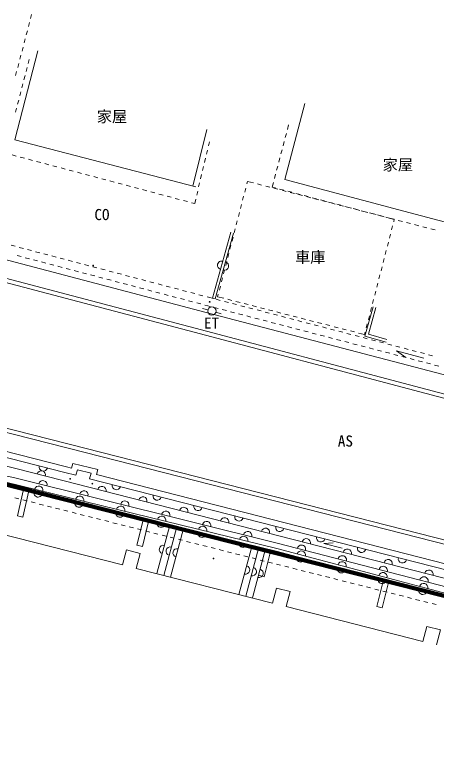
# Model space of a CAD drawing. Units: millimetres on the paper, with parts at other scales. Extents: x -4217 to 649, y -3995 to 278.
# Drawn here: x -126.8 to -76.8, y -763 to -676.4 of the extents above; entities that cross this region are included whole.
import ezdxf
from ezdxf.enums import TextEntityAlignment as Align

# ---------------------------------------------------------------- set-up
doc = ezdxf.new("R2010")
doc.units = ezdxf.units.MM
for name, color, linetype, lineweight in [('0-1_S-BGD', 134, 'Continuous', 18), ('0-9_標高点', 134, 'Continuous', 18), ('0-C_S-BGD', 134, 'Continuous', 18), ('0-F_S-BGD', 134, 'Continuous', 18), ('1-1_S-BGD', 134, 'Continuous', 18)]:
    doc.layers.add(name, color=color, linetype=linetype, lineweight=lineweight)
doc.styles.add('ＭＳ ゴシック', font='')
doc.styles.get('ＭＳ ゴシック').set_extended_font_data('MS Gothic')

msp = doc.modelspace()

# ---------------------------------------------------------------- linework, layer by layer
at = {"layer": '0-1_S-BGD'}
for p, q in [((-105.674, -696.741), (-103.994, -690.007)), ((-103.33, -710.035), (-103.008, -710.119)), ((-85.263, -714.525), (-84.29, -711.044)), ((-85.263, -714.525), (-82.759, -715.225)), ((-84.853, -714.294), (-82.669, -714.904)), ((-117.086, -730.943), (-116.931, -730.338)), ((-117.901, -731.423), (-117.716, -730.782)), ((-125.791, -735.987), (-126.44, -735.837)), ((-113.977, -741.651), (-130.15, -737.534)), ((-113.977, -741.651), (-113.525, -739.874)), ((-111.633, -739.452), (-112.28, -739.294)), ((-96.209, -746.175), (-112.362, -742.062)), ((-97.197, -743.066), (-97.872, -742.879)), ((-96.209, -746.175), (-95.756, -744.398)), ((-78.39, -750.711), (-94.593, -746.586)), ((-83.857, -746.581), (-83.21, -746.741)), ((-78.39, -750.711), (-77.938, -748.934))]:
    msp.add_line(p, q, dxfattribs=at)
for points in [[(-124.024, -680.691), (-126.75, -691.234), (-105.307, -696.821)], [(-92.394, -686.954), (-94.757, -695.964), (-80.65, -699.691)], [(-199.158, -688.751), (-195.021, -690.326), (-188.072, -692.29), (-105.498, -714.058), (-29.332, -734.204)], [(-198.98, -688.284), (-194.864, -689.851), (-187.94, -691.807), (-105.37, -713.574), (-29.204, -733.721)], [(-80.65, -699.691), (-70.954, -702.261), (-68.94, -694.864)], [(-31.95, -749.903), (-52.533, -744.636), (-120.31, -727.326), (-173.42, -713.796), (-223.988, -700.93), (-233.68, -698.356), (-236.552, -697.52), (-239.343, -696.596), (-239.5, -697.071)], [(-32.074, -750.387), (-52.657, -745.121), (-120.434, -727.811), (-173.544, -714.281), (-224.114, -701.414), (-233.814, -698.837), (-236.7, -697.997), (-239.5, -697.071)], [(-54.714, -724.637), (-104.095, -711.73), (-159.423, -697.137)], [(-120.032, -730.19), (-120.644, -730.033), (-174.229, -716.331)], [(-78.309, -717.126), (-81.533, -716.279), (-80.426, -717.055)], [(-116.931, -730.338), (-119.88, -729.637), (-120.032, -730.19)], [(-119.516, -731.01), (-119.332, -730.369), (-117.716, -730.782)], [(-32.655, -752.495), (-53.259, -747.279), (-117.086, -730.943)], [(-87.984, -739.661), (-90.149, -739.113), (-89.052, -739.048)], [(-112.362, -742.062), (-111.909, -740.286), (-113.525, -739.874)], [(-94.593, -746.586), (-94.141, -744.809), (-95.756, -744.398)], [(-76.775, -751.122), (-76.322, -749.346), (-77.938, -748.934)]]:
    msp.add_lwpolyline(points, dxfattribs=at)
at = {"layer": '0-1_S-BGD', "color": 171, "lineweight": 100}
msp.add_lwpolyline([(-217.833, -793.512), (-215.37, -783.82), (-292.905, -764.114), (-278.536, -707.578), (-242.945, -702.867), (-53.954, -750.901), (-74.071, -830.051)], close=True, dxfattribs=at)
at = {"layer": '0-9_標高点'}
for centre, radius in [((-117.457, -706.157), 0.05), ((-117.457, -706.157), 0.0333), ((-103.664, -710.464), 0.05), ((-103.664, -710.464), 0.0333), ((-120.184, -731.434), 0.05), ((-120.184, -731.434), 0.0333), ((-117.564, -732.014), 0.05), ((-117.564, -732.014), 0.0333), ((-103.217, -740.891), 0.05), ((-103.217, -740.891), 0.0333)]:
    msp.add_circle(centre, radius, dxfattribs=at)
at = {"layer": '0-C_S-BGD'}
for p, q in [((-103.881, -711.419), (-104.527, -711.252)), ((-102.919, -711.691), (-102.282, -711.887))]:
    msp.add_line(p, q, dxfattribs=at)
msp.add_circle((-103.397, -711.544), 0.5, dxfattribs=at)
at = {"layer": '0-F_S-BGD'}
for p, q in [((-101.147, -702.204), (-103.33, -710.035)), ((-103.008, -710.119), (-100.826, -702.294)), ((-84.853, -714.294), (-83.969, -711.134)), ((-125.716, -732.693), (-126.44, -735.837)), ((-125.791, -735.987), (-125.069, -732.852)), ((-111.52, -736.177), (-112.28, -739.294)), ((-111.633, -739.452), (-110.873, -736.336)), ((-108.37, -736.95), (-109.914, -742.685)), ((-107.56, -737.148), (-109.107, -742.891)), ((-106.751, -737.347), (-108.299, -743.097)), ((-100.192, -745.161), (-98.647, -739.336)), ((-99.384, -745.366), (-97.838, -739.534)), ((-98.577, -745.572), (-97.046, -739.729)), ((-97.046, -739.729), (-97.872, -742.879)), ((-97.197, -743.066), (-96.407, -739.92)), ((-83.073, -743.413), (-83.857, -746.581)), ((-83.21, -746.741), (-82.429, -743.584))]:
    msp.add_line(p, q, dxfattribs=at)
for points in [[(-251.256, -699.795), (-245.781, -700.298), (-238.642, -701.366), (-231.741, -702.788), (-225.095, -704.356), (-174.392, -716.978), (-120.809, -730.679), (-119.516, -731.01)], [(-33.064, -754.111), (-53.67, -748.894), (-121.057, -731.647), (-174.637, -717.947), (-225.33, -705.327), (-231.957, -703.764), (-238.817, -702.351), (-245.9, -701.291), (-251.347, -700.791)], [(-60.9, -748.954), (-95.72, -739.711), (-127.83, -731.831), (-133.584, -730.467), (-186.2, -716.864), (-226.747, -706.357), (-238.357, -703.301), (-245.75, -702.014), (-251.557, -701.621)], [(-251.47, -701.961), (-245.79, -702.346), (-238.428, -703.627), (-226.831, -706.68), (-186.284, -717.187), (-133.664, -730.791), (-127.908, -732.155), (-95.803, -740.034), (-60.986, -749.276)], [(-54.15, -750.177), (-60.874, -748.071), (-95.67, -739.054), (-126.914, -731.277), (-134.034, -729.884), (-192.747, -714.564), (-192.81, -715.114)], [(-117.901, -731.423), (-53.424, -747.925), (-32.818, -753.141)]]:
    msp.add_lwpolyline(points, dxfattribs=at)
for centre, start, end in [((-102.239, -706.12), 74.42231, 254.42231), ((-101.917, -706.207), 254.42231, 74.42231), ((-123.38, -730.021), 165.6572, 345.6572), ((-123.626, -730.991), 345.6572, 165.6572), ((-123.422, -732.147), 346.02274, 166.02274), ((-114.725, -732.236), 165.64411, 345.64411), ((-123.995, -733.115), 166.21173, 346.21173), ((-123.915, -732.792), 346.21173, 166.21173), ((-118.57, -733.354), 346.02274, 166.02274), ((-116.427, -732.832), 345.64411, 165.64411), ((-119.059, -733.983), 346.21173, 166.21173), ((-111.583, -734.072), 345.64411, 165.64411), ((-109.882, -733.475), 165.64411, 345.64411), ((-119.14, -734.307), 166.21173, 346.21173), ((-114.203, -735.175), 346.21173, 166.21173), ((-113.718, -734.562), 346.02274, 166.02274), ((-105.038, -734.715), 165.64411, 345.64411), ((-114.284, -735.498), 166.21173, 346.21173), ((-108.866, -735.77), 346.02274, 166.02274), ((-106.739, -735.312), 345.64411, 165.64411), ((-109.347, -736.367), 346.21173, 166.21173), ((-104.014, -736.977), 346.02274, 166.02274), ((-101.895, -736.552), 345.64411, 165.64411), ((-100.194, -735.955), 165.64411, 345.64411), ((-109.428, -736.69), 166.21173, 346.21173), ((-104.491, -737.558), 346.21173, 166.21173), ((-97.051, -737.791), 345.64411, 165.64411), ((-95.35, -737.195), 165.64411, 345.64411), ((-104.572, -737.882), 166.21173, 346.21173), ((-99.636, -738.75), 346.21173, 166.21173), ((-99.162, -738.185), 346.02274, 166.02274), ((-99.716, -739.073), 166.21173, 346.21173), ((-92.208, -739.031), 345.64411, 165.64411), ((-90.506, -738.434), 165.64411, 345.64411), ((-109.142, -739.818), 74.92544, 254.92544), ((-108.333, -740.02), 74.92544, 254.92544), ((-107.525, -740.222), 74.92544, 254.92544), ((-92.808, -740.484), 345.13312, 165.13312), ((-92.792, -739.8), 345.47278, 165.47278), ((-87.364, -740.271), 345.64411, 165.64411), ((-85.662, -739.674), 165.64411, 345.64411), ((-92.892, -740.806), 165.13312, 345.13312), ((-87.952, -741.054), 345.47278, 165.47278), ((-80.818, -740.914), 165.64411, 345.64411), ((-87.976, -741.767), 345.13312, 165.13312), ((-82.52, -741.511), 345.64411, 165.64411), ((-99.42, -742.248), 255.14655, 75.14655), ((-98.611, -742.45), 255.14655, 75.14655), ((-97.812, -742.65), 255.32042, 75.32042), ((-88.06, -742.089), 165.13312, 345.13312), ((-83.143, -743.05), 345.13312, 165.13312), ((-83.112, -742.308), 345.47278, 165.47278), ((-77.676, -742.75), 345.64411, 165.64411), ((-83.227, -743.372), 165.13312, 345.13312), ((-78.272, -743.562), 345.47278, 165.47278), ((-78.31, -744.332), 345.13312, 165.13312), ((-78.394, -744.655), 165.13312, 345.13312)]:
    msp.add_arc(centre, 0.5, start, end, dxfattribs=at)
at = {"layer": '1-1_S-BGD'}
for p, q in [((-124.881, -676.858), (-124.761, -676.399)), ((-125.135, -677.825), (-125.008, -677.341)), ((-125.389, -678.792), (-125.262, -678.309)), ((-125.643, -679.759), (-125.516, -679.276)), ((-125.897, -680.727), (-125.77, -680.243)), ((-126.151, -681.694), (-126.024, -681.21)), ((-125.159, -682.178), (-125.037, -681.707)), ((-126.405, -682.661), (-126.278, -682.177)), ((-125.41, -683.146), (-125.285, -682.662)), ((-126.659, -683.628), (-126.532, -683.145)), ((-125.662, -684.113), (-125.536, -683.63)), ((-125.913, -685.081), (-125.787, -684.597)), ((-126.164, -686.049), (-126.039, -685.565)), ((-126.416, -687.017), (-126.29, -686.533)), ((-126.667, -687.985), (-126.541, -687.501)), ((-94.453, -690.01), (-94.307, -689.454)), ((-94.708, -690.977), (-94.581, -690.493)), ((-94.963, -691.944), (-94.836, -691.46)), ((-103.799, -691.973), (-103.677, -691.467)), ((-126.585, -693.166), (-127.068, -693.038)), ((-104.032, -692.945), (-103.915, -692.459)), ((-95.218, -692.911), (-95.091, -692.427)), ((-125.619, -693.424), (-126.102, -693.295)), ((-124.652, -693.681), (-125.136, -693.552)), ((-123.686, -693.938), (-124.169, -693.81)), ((-104.266, -693.917), (-104.149, -693.431)), ((-95.473, -693.878), (-95.346, -693.394)), ((-122.72, -694.196), (-123.203, -694.067)), ((-121.754, -694.453), (-122.237, -694.324)), ((-120.787, -694.71), (-121.27, -694.582)), ((-119.821, -694.968), (-120.304, -694.839)), ((-104.5, -694.889), (-104.383, -694.403)), ((-95.728, -694.845), (-95.601, -694.361)), ((-118.855, -695.225), (-119.338, -695.096)), ((-117.888, -695.482), (-118.371, -695.354)), ((-116.922, -695.74), (-117.405, -695.611)), ((-104.734, -695.862), (-104.617, -695.376)), ((-95.983, -695.812), (-95.856, -695.328)), ((-115.956, -695.997), (-116.439, -695.868)), ((-114.989, -696.254), (-115.472, -696.126)), ((-114.023, -696.512), (-114.506, -696.383)), ((-113.057, -696.769), (-113.54, -696.64)), ((-104.968, -696.834), (-104.851, -696.348)), ((-99.265, -696.475), (-99.187, -696.174)), ((-99.187, -696.174), (-98.475, -696.358)), ((-97.99, -696.483), (-97.506, -696.608)), ((-112.09, -697.026), (-112.573, -696.898)), ((-111.124, -697.284), (-111.607, -697.155)), ((-110.158, -697.541), (-110.641, -697.413)), ((-105.202, -697.806), (-105.085, -697.32)), ((-99.515, -697.443), (-99.39, -696.959)), ((-97.022, -696.733), (-96.538, -696.858)), ((-96.054, -696.983), (-95.57, -697.108)), ((-94.89, -697.213), (-95.373, -697.085)), ((-95.086, -697.233), (-94.602, -697.358)), ((-93.924, -697.469), (-94.407, -697.341)), ((-94.117, -697.483), (-93.633, -697.608)), ((-109.191, -697.799), (-109.675, -697.67)), ((-108.225, -698.056), (-108.708, -697.927)), ((-107.259, -698.313), (-107.742, -698.185)), ((-105.44, -698.797), (-105.319, -698.292)), ((-99.765, -698.412), (-99.64, -697.927)), ((-92.957, -697.725), (-93.44, -697.597)), ((-93.149, -697.733), (-92.665, -697.858)), ((-91.99, -697.981), (-92.474, -697.853)), ((-92.181, -697.983), (-91.697, -698.108)), ((-91.024, -698.238), (-91.507, -698.109)), ((-91.213, -698.233), (-90.729, -698.358)), ((-90.057, -698.494), (-90.54, -698.366)), ((-106.292, -698.571), (-106.776, -698.442)), ((-105.44, -698.797), (-105.809, -698.699)), ((-100.015, -699.38), (-99.89, -698.896)), ((-90.244, -698.483), (-89.76, -698.608)), ((-89.09, -698.75), (-89.574, -698.622)), ((-89.276, -698.733), (-88.792, -698.858)), ((-88.124, -699.006), (-88.607, -698.878)), ((-88.308, -698.983), (-87.824, -699.108)), ((-87.157, -699.262), (-87.64, -699.134)), ((-87.34, -699.233), (-86.856, -699.358)), ((-100.265, -700.348), (-100.14, -699.864)), ((-86.19, -699.518), (-86.674, -699.39)), ((-86.371, -699.483), (-85.887, -699.608)), ((-85.224, -699.774), (-85.707, -699.646)), ((-85.403, -699.733), (-84.919, -699.858)), ((-84.257, -700.031), (-84.74, -699.902)), ((-84.435, -699.983), (-83.951, -700.108)), ((-100.515, -701.316), (-100.39, -700.832)), ((-83.29, -700.287), (-83.774, -700.159)), ((-83.467, -700.233), (-82.983, -700.358)), ((-82.407, -700.521), (-82.807, -700.415)), ((-81.8, -700.678), (-82.407, -700.521)), ((-80.832, -700.929), (-81.316, -700.803)), ((-100.765, -702.285), (-100.64, -701.8)), ((-81.989, -701.452), (-82.114, -701.936)), ((-79.864, -701.179), (-80.348, -701.054)), ((-78.896, -701.43), (-79.38, -701.305)), ((-77.928, -701.68), (-78.412, -701.555)), ((-76.96, -701.931), (-77.444, -701.806)), ((-82.239, -702.42), (-82.364, -702.904)), ((-101.014, -703.253), (-100.89, -702.769)), ((-82.489, -703.388), (-82.614, -703.872)), ((-126.7, -703.872), (-127.183, -703.744)), ((-125.733, -704.127), (-126.216, -703.999)), ((-124.766, -704.382), (-125.249, -704.254)), ((-101.264, -704.221), (-101.139, -703.737)), ((-82.739, -704.356), (-82.864, -704.84)), ((-125.987, -705.094), (-126.471, -704.966)), ((-125.02, -705.349), (-125.504, -705.221)), ((-123.799, -704.637), (-124.282, -704.509)), ((-122.832, -704.892), (-123.315, -704.764)), ((-121.865, -705.147), (-122.348, -705.02)), ((-120.898, -705.402), (-121.381, -705.275)), ((-101.514, -705.189), (-101.389, -704.705)), ((-82.989, -705.325), (-83.114, -705.809)), ((-124.053, -705.604), (-124.537, -705.477)), ((-123.086, -705.859), (-123.57, -705.732)), ((-122.119, -706.114), (-122.603, -705.987)), ((-119.931, -705.657), (-120.415, -705.53)), ((-118.964, -705.912), (-119.448, -705.785)), ((-117.997, -706.167), (-118.481, -706.04)), ((-101.764, -706.158), (-101.639, -705.673)), ((-121.153, -706.369), (-121.636, -706.242)), ((-120.186, -706.624), (-120.669, -706.497)), ((-119.219, -706.879), (-119.702, -706.752)), ((-118.252, -707.134), (-118.735, -707.007)), ((-117.03, -706.422), (-117.514, -706.295)), ((-116.063, -706.677), (-116.547, -706.55)), ((-115.096, -706.932), (-115.58, -706.805)), ((-102.014, -707.126), (-101.889, -706.642)), ((-83.239, -706.293), (-83.364, -706.777)), ((-117.285, -707.389), (-117.768, -707.262)), ((-116.318, -707.644), (-116.801, -707.517)), ((-115.351, -707.899), (-115.834, -707.772)), ((-114.129, -707.187), (-114.613, -707.06)), ((-113.163, -707.442), (-113.646, -707.315)), ((-112.196, -707.697), (-112.679, -707.57)), ((-111.229, -707.953), (-111.712, -707.825)), ((-102.264, -708.094), (-102.139, -707.61)), ((-83.488, -707.261), (-83.613, -707.745)), ((-114.384, -708.154), (-114.867, -708.027)), ((-113.417, -708.41), (-113.901, -708.282)), ((-112.45, -708.665), (-112.934, -708.537)), ((-111.483, -708.92), (-111.967, -708.792)), ((-110.262, -708.208), (-110.745, -708.08)), ((-109.295, -708.463), (-109.778, -708.335)), ((-108.328, -708.718), (-108.811, -708.59)), ((-102.514, -709.062), (-102.389, -708.578)), ((-83.738, -708.229), (-83.863, -708.713)), ((-110.516, -709.175), (-111, -709.047)), ((-109.549, -709.43), (-110.033, -709.302)), ((-108.582, -709.685), (-109.066, -709.557)), ((-107.361, -708.973), (-107.844, -708.845)), ((-106.394, -709.228), (-106.878, -709.1)), ((-105.427, -709.483), (-105.911, -709.355)), ((-104.46, -709.738), (-104.944, -709.61)), ((-83.988, -709.198), (-84.113, -709.682)), ((-107.615, -709.94), (-108.099, -709.812)), ((-106.649, -710.195), (-107.132, -710.067)), ((-105.682, -710.45), (-106.165, -710.322)), ((-102.402, -710.278), (-102.886, -710.151)), ((-101.435, -710.531), (-101.918, -710.404)), ((-101.036, -710.281), (-101.52, -710.156)), ((-100.068, -710.531), (-100.552, -710.406)), ((-84.238, -710.166), (-84.363, -710.65)), ((-104.715, -710.705), (-105.198, -710.577)), ((-102.655, -711.245), (-103.139, -711.119)), ((-101.688, -711.498), (-102.172, -711.372)), ((-100.467, -710.784), (-100.951, -710.657)), ((-99.5, -711.036), (-99.983, -710.91)), ((-99.1, -710.781), (-99.584, -710.656)), ((-98.532, -711.289), (-99.016, -711.163)), ((-98.132, -711.031), (-98.616, -710.906)), ((-97.163, -711.281), (-97.647, -711.156)), ((-84.488, -711.134), (-84.613, -711.618)), ((-100.72, -711.751), (-101.204, -711.624)), ((-99.753, -712.004), (-100.237, -711.877)), ((-98.785, -712.257), (-99.269, -712.13)), ((-97.565, -711.542), (-98.048, -711.416)), ((-96.597, -711.795), (-97.081, -711.669)), ((-96.195, -711.531), (-96.679, -711.406)), ((-95.63, -712.048), (-96.113, -711.921)), ((-95.227, -711.781), (-95.711, -711.656)), ((-94.662, -712.301), (-95.146, -712.174)), ((-94.259, -712.031), (-94.743, -711.906)), ((-93.29, -712.281), (-93.774, -712.156)), ((-84.738, -712.102), (-84.863, -712.586)), ((-97.818, -712.51), (-98.302, -712.383)), ((-96.85, -712.762), (-97.334, -712.636)), ((-95.883, -713.015), (-96.367, -712.889)), ((-93.695, -712.554), (-94.178, -712.427)), ((-92.727, -712.807), (-93.211, -712.68)), ((-92.322, -712.531), (-92.806, -712.406)), ((-91.76, -713.059), (-92.243, -712.933)), ((-91.354, -712.781), (-91.838, -712.656)), ((-90.386, -713.031), (-90.87, -712.906)), ((-84.988, -713.071), (-85.113, -713.555)), ((-94.916, -713.268), (-95.399, -713.142)), ((-93.948, -713.521), (-94.432, -713.395)), ((-92.981, -713.774), (-93.464, -713.647)), ((-92.013, -714.027), (-92.497, -713.9)), ((-90.792, -713.312), (-91.276, -713.186)), ((-89.825, -713.565), (-90.308, -713.439)), ((-89.417, -713.281), (-89.901, -713.156)), ((-88.857, -713.818), (-89.341, -713.692)), ((-88.449, -713.531), (-88.933, -713.406)), ((-87.89, -714.071), (-88.373, -713.945)), ((-87.481, -713.781), (-87.965, -713.656)), ((-86.513, -714.031), (-86.997, -713.906)), ((-91.046, -714.28), (-91.529, -714.153)), ((-90.078, -714.533), (-90.562, -714.406)), ((-89.111, -714.785), (-89.594, -714.659)), ((-86.922, -714.324), (-87.406, -714.197)), ((-85.955, -714.577), (-86.438, -714.45)), ((-84.987, -714.83), (-85.471, -714.703)), ((-88.143, -715.038), (-88.627, -714.912)), ((-87.176, -715.291), (-87.659, -715.165)), ((-86.208, -715.544), (-86.692, -715.418)), ((-85.241, -715.797), (-85.724, -715.671)), ((-84.02, -715.082), (-84.503, -714.956)), ((-83.052, -715.335), (-83.536, -715.209)), ((-82.085, -715.588), (-82.568, -715.462)), ((-81.117, -715.841), (-81.601, -715.715)), ((-84.273, -716.05), (-84.757, -715.923)), ((-83.306, -716.303), (-83.789, -716.176)), ((-82.338, -716.556), (-82.822, -716.429)), ((-80.15, -716.094), (-80.633, -715.968)), ((-79.182, -716.347), (-79.666, -716.22)), ((-78.215, -716.6), (-78.698, -716.473)), ((-81.371, -716.808), (-81.854, -716.682)), ((-80.403, -717.061), (-80.887, -716.935)), ((-79.436, -717.314), (-79.919, -717.188)), ((-78.468, -717.567), (-78.952, -717.441)), ((-77.247, -716.853), (-77.731, -716.726)), ((-77.501, -717.82), (-77.984, -717.694)), ((-76.533, -718.073), (-77.017, -717.946)), ((-126.271, -733.817), (-126.756, -733.694)), ((-125.302, -734.062), (-125.787, -733.939)), ((-124.333, -734.308), (-124.817, -734.185)), ((-123.363, -734.554), (-123.848, -734.431)), ((-122.394, -734.8), (-122.879, -734.677)), ((-121.425, -735.046), (-121.909, -734.923)), ((-120.455, -735.291), (-120.94, -735.168)), ((-119.486, -735.537), (-119.971, -735.414)), ((-118.517, -735.783), (-119.001, -735.66)), ((-117.547, -736.029), (-118.032, -735.906)), ((-116.578, -736.275), (-117.063, -736.152)), ((-115.609, -736.52), (-116.093, -736.397)), ((-114.639, -736.766), (-115.124, -736.643)), ((-113.67, -737.012), (-114.155, -736.889)), ((-112.701, -737.258), (-113.185, -737.135)), ((-111.731, -737.504), (-112.216, -737.381)), ((-110.762, -737.749), (-111.247, -737.627)), ((-109.793, -737.995), (-110.277, -737.872)), ((-108.824, -738.241), (-109.308, -738.118)), ((-107.854, -738.487), (-108.339, -738.364)), ((-106.885, -738.733), (-107.37, -738.61)), ((-105.916, -738.978), (-106.4, -738.856)), ((-104.946, -739.224), (-105.431, -739.101)), ((-103.977, -739.47), (-104.462, -739.347)), ((-103.008, -739.716), (-103.492, -739.593)), ((-102.038, -739.962), (-102.523, -739.839)), ((-101.069, -740.207), (-101.554, -740.085)), ((-100.1, -740.453), (-100.584, -740.33)), ((-99.13, -740.699), (-99.615, -740.576)), ((-98.161, -740.945), (-98.646, -740.822)), ((-97.192, -741.191), (-97.676, -741.068)), ((-96.222, -741.436), (-96.707, -741.314)), ((-95.253, -741.682), (-95.738, -741.559)), ((-94.284, -741.928), (-94.768, -741.805)), ((-93.314, -742.174), (-93.799, -742.051)), ((-92.345, -742.42), (-92.83, -742.297)), ((-91.376, -742.666), (-91.86, -742.543)), ((-90.406, -742.911), (-90.891, -742.788)), ((-89.437, -743.157), (-89.922, -743.034)), ((-88.468, -743.403), (-88.952, -743.28)), ((-87.498, -743.649), (-87.983, -743.526)), ((-86.529, -743.895), (-87.014, -743.772)), ((-85.56, -744.14), (-86.045, -744.017)), ((-84.591, -744.386), (-85.075, -744.263)), ((-83.621, -744.632), (-84.106, -744.509)), ((-82.652, -744.878), (-83.137, -744.755)), ((-81.683, -745.124), (-82.167, -745.001)), ((-80.713, -745.369), (-81.198, -745.246)), ((-79.744, -745.615), (-80.229, -745.492)), ((-78.775, -745.861), (-79.259, -745.738)), ((-77.805, -746.107), (-78.29, -745.984)), ((-76.836, -746.353), (-77.321, -746.23))]:
    msp.add_line(p, q, dxfattribs=at)
for points in [[(-95.857, -696.957), (-96.257, -696.851), (-96.11, -696.295)], [(-82.498, -700.483), (-81.786, -700.666), (-81.864, -700.967)], [(-102.005, -710.031), (-102.717, -709.847), (-102.639, -709.546)], [(-103.37, -710.025), (-103.63, -709.957), (-103.977, -709.865)], [(-103.623, -710.992), (-103.884, -710.924), (-104.231, -710.832)], [(-85.238, -714.039), (-85.316, -714.34), (-86.028, -714.156)]]:
    msp.add_lwpolyline(points, dxfattribs=at)

# ---------------------------------------------------------------- texts
at = {"layer": '0-1_S-BGD', "style": 'ＭＳ ゴシック'}
for s, p in [('家屋', (-117.04, -689.544)), ('家屋', (-83.176, -695.258)), ('CO', (-117.322, -701.161)), ('車庫', (-93.545, -706.212)), ('ET', (-104.335, -714.032)), ('AS', (-88.482, -728.013))]:
    msp.add_text(s, height=1.32, dxfattribs=at).set_placement(p, align=Align.BOTTOM_LEFT)

doc.saveas('drawing.dxf')
